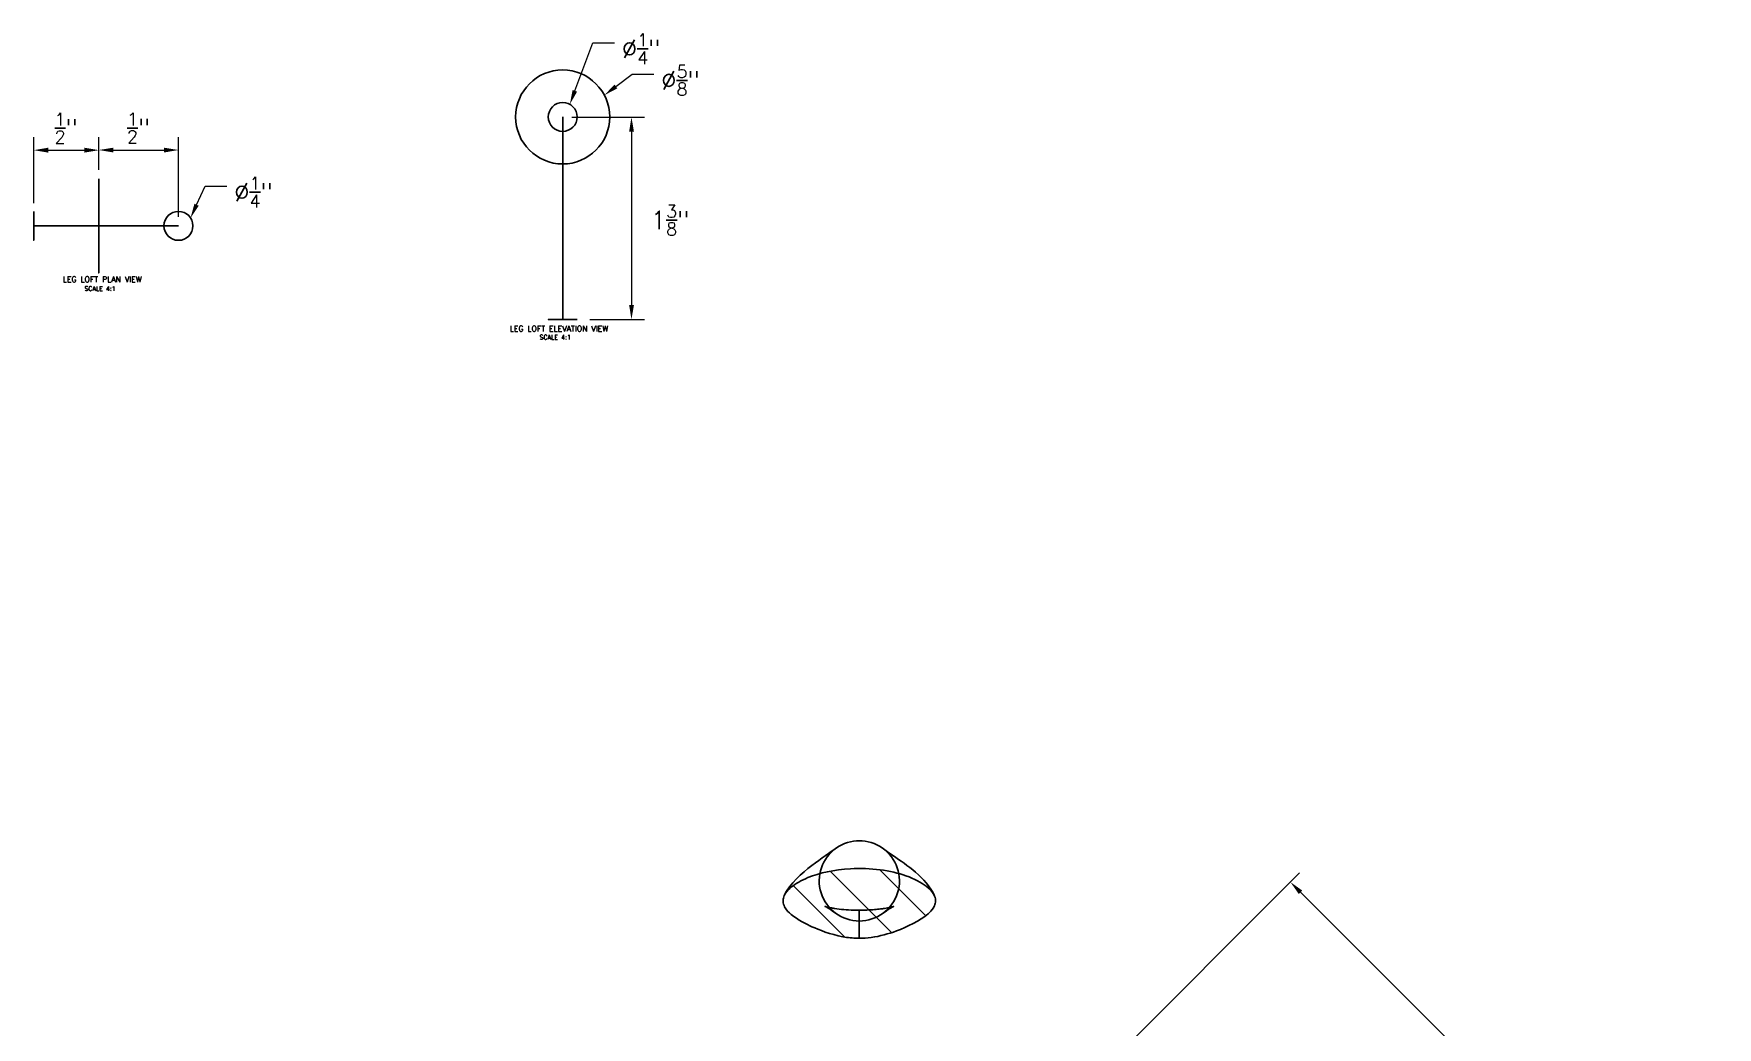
# Model space of a CAD drawing. Header units: inches. Extents: x -66 to 87, y -33 to 11.
# Drawn here: x 13.14 to 24.77, y -12.3 to -5.43 of the extents above; entities that cross this region are included whole.
import ezdxf
from ezdxf import colors
from ezdxf.entities.mleader import LeaderData, LeaderLine
from ezdxf.math import Vec2, Vec3

# ---------------------------------------------------------------- set-up
doc = ezdxf.new("R2010")
doc.units = ezdxf.units.IN
doc.header["$MEASUREMENT"] = 0
doc.linetypes.add('DASHED', pattern=[0.75, 0.5, -0.25])
for name, color, linetype in [('Base', 134, 'Continuous'), ('lamplayers', 62, 'Continuous'), ('PR-DIMS', 4, 'Continuous'), ('PR-TEXT', 2, 'Continuous'), ('PR-TEXT-SUBTITLE', 241, 'Continuous')]:
    doc.layers.add(name, color=color, linetype=linetype)
doc.layers.add('GE-VIEWPORT', color=7, linetype='Continuous', plot=False)
doc.styles.add('SUBTITLES 0.15625 IN.', font='romans.shx', dxfattribs={"height": 0.15625})
doc.styles.add('TEXT 0.125 IN.', font='romans.shx', dxfattribs={"height": 0.125})
doc.dimstyles.new('DOT-BR-IN', dxfattribs={"dimtxt": 0.125, "dimasz": 0.1, "dimexe": 0.09, "dimexo": 0.0625, "dimgap": 0.05, "dimtad": 1, "dimtoh": 1, "dimdec": 3, "dimzin": 3, "dimdsep": 46, "dimlunit": 4, "dimtxsty": 'TEXT 0.125 IN.', "dimcen": 0.09, "dimclrd": 256, "dimclre": 256, "dimclrt": 2, "dimazin": 0, "dimtfac": 0.7, "dimtdec": 3, "dimtmove": 2, "dimatfit": 3, "dimfxl": 1, "dimtolj": 1, "dimtzin": 0, "dimlwd": 15, "dimlwe": 15, "dimarcsym": 0})

# ---------------------------------------------------------------- blocks, each defined once
blk = doc.blocks.new('*D9')
at = {"layer": 'Defpoints', "color": 0, "transparency": 16777216}
for p in [(24.708, -14.179), (18.841, -14.275, 0.264), (21.726, -17.161, 0.264)]:
    blk.add_point(p, dxfattribs=at)
at = {"layer": 'GE-VIEWPORT', "lineweight": 15, "transparency": 16777216}
for p, q in [((18.885, -14.231), (21.886, -11.23)), ((21.893, -11.364), (24.638, -14.108)), ((21.771, -17.117), (24.772, -14.115))]:
    blk.add_line(p, q, dxfattribs=at)
at = {"layer": 'GE-VIEWPORT', "transparency": 16777216}
for points in [[(21.905, -11.352), (21.881, -11.376), (21.823, -11.293)], [(24.65, -14.097), (24.626, -14.12), (24.708, -14.179)]]:
    blk.add_solid(points, dxfattribs=at)
at = {"layer": 'GE-VIEWPORT', "color": 2, "transparency": 16777216, "insert": (23.373, -12.629), "char_height": 0.125, "attachment_point": 5, "rotation": 315, "style": 'TEXT 0.125 IN.'}
blk.add_mtext('\\A1;4{\\H0.7x;\\S1/8;}"', dxfattribs=at)
blk = doc.blocks.new('*D11')
at = {"layer": 'Defpoints', "color": 0, "transparency": 16777216}
for p in [(13.592, -6.234), (13.592, -6.432, 1.062), (13.142, -6.663, 1.062)]:
    blk.add_point(p, dxfattribs=at)
at = {"layer": 'PR-DIMS', "lineweight": 15, "transparency": 16777216}
for p, q in [((13.142, -6.6), (13.142, -6.144)), ((13.592, -6.37), (13.592, -6.144)), ((13.242, -6.234), (13.492, -6.234))]:
    blk.add_line(p, q, dxfattribs=at)
at = {"layer": 'PR-DIMS', "transparency": 16777216}
for points in [[(13.242, -6.217), (13.242, -6.251), (13.142, -6.234)], [(13.492, -6.217), (13.492, -6.251), (13.592, -6.234)]]:
    blk.add_solid(points, dxfattribs=at)
at = {"layer": 'PR-DIMS', "color": 2, "transparency": 16777216, "insert": (13.367, -6.082), "char_height": 0.125, "attachment_point": 5, "style": 'TEXT 0.125 IN.'}
blk.add_mtext('\\A1;{\\H0.7x;\\S1/2;}"', dxfattribs=at)
blk = doc.blocks.new('*D12')
at = {"layer": 'Defpoints', "color": 0, "transparency": 16777216}
for p in [(14.142, -6.233), (13.592, -6.431), (14.142, -6.757, -0.338)]:
    blk.add_point(p, dxfattribs=at)
at = {"layer": 'lamplayers', "lineweight": 15, "transparency": 16777216}
for p, q in [((13.592, -6.369), (13.592, -6.143)), ((14.142, -6.695), (14.142, -6.143)), ((13.692, -6.233), (14.042, -6.233))]:
    blk.add_line(p, q, dxfattribs=at)
at = {"layer": 'lamplayers', "transparency": 16777216}
for points in [[(13.692, -6.217), (13.692, -6.25), (13.592, -6.233)], [(14.042, -6.217), (14.042, -6.25), (14.142, -6.233)]]:
    blk.add_solid(points, dxfattribs=at)
at = {"layer": 'lamplayers', "color": 2, "transparency": 16777216, "insert": (13.867, -6.081), "char_height": 0.125, "attachment_point": 5, "style": 'TEXT 0.125 IN.'}
blk.add_mtext('\\A1;{\\H0.7x;\\S1/2;}"', dxfattribs=at)
blk = doc.blocks.new('*D13')
at = {"layer": 'Base', "lineweight": 15, "transparency": 16777216}
for p, q in [((16.858, -6.005), (17.361, -6.005)), ((17.271, -6.105), (17.271, -7.305)), ((16.983, -7.405), (17.361, -7.405))]:
    blk.add_line(p, q, dxfattribs=at)
at = {"layer": 'Base', "transparency": 16777216}
for points in [[(17.255, -6.105), (17.288, -6.105), (17.271, -6.005)], [(17.255, -7.305), (17.288, -7.305), (17.271, -7.405)]]:
    blk.add_solid(points, dxfattribs=at)
at = {"layer": 'Defpoints', "color": 0, "transparency": 16777216}
for p in [(16.796, -6.005, 0.4), (16.921, -7.405), (17.271, -7.405)]:
    blk.add_point(p, dxfattribs=at)
at = {"layer": 'Base', "color": 2, "transparency": 16777216, "insert": (17.538, -6.718), "char_height": 0.125, "attachment_point": 5, "style": 'TEXT 0.125 IN.'}
blk.add_mtext('\\A1;1{\\H0.7x;\\S3/8;}"', dxfattribs=at)

msp = doc.modelspace()

# ---------------------------------------------------------------- hatches: boundary and pattern name
at = {"linetype": 'Continuous', "extrusion": (0, 0, -1)}
h = msp.add_hatch(dxfattribs=at)
h.set_pattern_fill('ANSI31', color=8, scale=2, style=0)
edge = h.paths.add_edge_path()
edge.add_line((-18.9533, -12.6824), (-18.7369, -12.6824))
edge.add_spline(control_points=[(-18.7369, -12.6824), (-18.7295, -12.6688), (-18.7251, -12.6538), (-18.7215, -12.6191), (-18.7237, -12.5993), (-18.7351, -12.5614), (-18.7447, -12.543), (-18.7679, -12.5144), (-18.7807, -12.5032), (-18.8074, -12.4885), (-18.8206, -12.4841), (-18.8379, -12.4822), (-18.8415, -12.482), (-18.8451, -12.482)], knot_values=[-0.2672424, -0.2672424, -0.2672424, -0.2672424, -0.2208956, -0.2208956, -0.1626808, -0.1626808, -0.102333, -0.102333, -0.0523534, -0.0523534, -0.0108501, -0.0108501, 0, 0, 0, 0], degree=3, periodic=0)
edge.add_spline(control_points=[(-18.8451, -12.482), (-18.8542, -12.482), (-18.8633, -12.4833), (-18.885, -12.4894), (-18.8968, -12.4954), (-18.9201, -12.5124), (-18.931, -12.524), (-18.9502, -12.5519), (-18.9579, -12.5689), (-18.967, -12.6042), (-18.9686, -12.6227), (-18.9646, -12.6553), (-18.9603, -12.6695), (-18.9533, -12.6824)], knot_values=[-0.5346454, -0.5346454, -0.5346454, -0.5346454, -0.5068725, -0.5068725, -0.4671579, -0.4671579, -0.4204326, -0.4204326, -0.3657504, -0.3657504, -0.3113572, -0.3113572, -0.2672424, -0.2672424, -0.2672424, -0.2672424], degree=3, periodic=0)
edge = h.paths.add_edge_path()
edge.add_spline(control_points=[(-18.8451, -11.6819), (-18.8411, -11.6819), (-18.8371, -11.6818), (-18.7988, -11.681), (-18.7651, -11.6773), (-18.6446, -11.6549), (-18.5657, -11.6233), (-18.4827, -11.5857), (-18.4191, -11.5548), (-18.3587, -11.5036), (-18.3439, -11.4886), (-18.3267, -11.4609), (-18.3217, -11.4491), (-18.3176, -11.4257), (-18.318, -11.415), (-18.3232, -11.3923), (-18.3285, -11.3812), (-18.3459, -11.3542), (-18.3607, -11.3394), (-18.4052, -11.3032), (-18.4441, -11.2812), (-18.5698, -11.23), (-18.6713, -11.2069), (-18.9252, -11.1925), (-19.0608, -11.2127), (-19.2248, -11.2703), (-19.2728, -11.295), (-19.3259, -11.3359), (-19.3435, -11.3527), (-19.3628, -11.3832), (-19.3682, -11.3955), (-19.3724, -11.4192), (-19.3722, -11.4298), (-19.3674, -11.4516), (-19.3626, -11.4621), (-19.3468, -11.4875), (-19.3335, -11.5014), (-19.2653, -11.561), (-19.1745, -11.6038), (-19.1009, -11.6309), (-19.0464, -11.6511), (-18.9876, -11.6678), (-18.9, -11.6799), (-18.8727, -11.6819), (-18.8451, -11.6819)], knot_values=[-0.2544013, -0.2544013, -0.2544013, -0.2544013, -0.2429499, -0.2429499, -0.1437368, -0.1437368, 0.1123788, 0.1123788, 0.3000936, 0.3000936, 0.3626506, 0.3626506, 0.4030954, 0.4030954, 0.4379735, 0.4379735, 0.4770045, 0.4770045, 0.5404591, 0.5404591, 0.6603655, 0.6603655, 0.866518, 0.866518, 1.1275135, 1.1275135, 1.2679471, 1.2679471, 1.3408146, 1.3408146, 1.3834406, 1.3834406, 1.4181329, 1.4181329, 1.4554074, 1.4554074, 1.5146552, 1.5146552, 1.7500371, 1.7500371, 1.7500371, 1.9244784, 1.9244784, 2.0044384, 2.0044384, 2.0044384, 2.0044384], degree=3, periodic=0)

# ---------------------------------------------------------------- linework, layer by layer
at = {"linetype": 'Continuous'}
for start, end in [(55.32711, 124.67289), (124.67289, 270), (270, 55.32711)]:
    msp.add_arc((18.8451, -11.2852, 0.2639), 0.277, start, end, dxfattribs=at)
for points, knots in [([(18.3265, -11.3865, 0.2639), (18.3653, -11.3008, 0.2639), (18.4472, -11.2329, 0.2639), (18.5838, -11.1279, 0.2639), (18.6417, -11.089, 0.2639), (18.6875, -11.0574, 0.2639)], [0, 0, 0, 0, 0.8410555, 0.8410555, 1.6468318, 1.6468318, 1.6468318, 1.6468318]), ([(19.0026, -11.0574, 0.2639), (19.0258, -11.0734, 0.2639), (19.0519, -11.0914, 0.2639), (19.1687, -11.1737, 0.2639), (19.3065, -11.2603, 0.2639), (19.3636, -11.3865, 0.2639)], [0, 0, 0, 0, 0.4081637, 0.4081637, 1.6463176, 1.6463176, 1.6463176, 1.6463176]), ([(18.8451, -11.6819, 0.2639), (18.8727, -11.6819, 0.2639), (18.9, -11.6799, 0.2639), (18.9876, -11.6678, 0.2639), (19.0464, -11.6511, 0.2639), (19.1009, -11.6309, 0.2639), (19.1745, -11.6038, 0.2639), (19.2653, -11.561, 0.2639), (19.3335, -11.5014, 0.2639), (19.3468, -11.4875, 0.2639), (19.3626, -11.4621, 0.2639), (19.3674, -11.4516, 0.2639), (19.3722, -11.4298, 0.2639), (19.3724, -11.4192, 0.2639), (19.3682, -11.3955, 0.2639), (19.3628, -11.3832, 0.2639), (19.3435, -11.3527, 0.2639), (19.3259, -11.3359, 0.2639), (19.2728, -11.295, 0.2639), (19.2248, -11.2703, 0.2639), (19.0608, -11.2127, 0.2639), (18.9252, -11.1925, 0.2639), (18.6713, -11.2069, 0.2639), (18.5698, -11.23, 0.2639), (18.4441, -11.2812, 0.2639), (18.4052, -11.3032, 0.2639), (18.3607, -11.3394, 0.2639), (18.3459, -11.3542, 0.2639), (18.3285, -11.3812, 0.2639), (18.3232, -11.3923, 0.2639), (18.318, -11.415, 0.2639), (18.3176, -11.4257, 0.2639), (18.3217, -11.4491, 0.2639), (18.3267, -11.4609, 0.2639), (18.3439, -11.4886, 0.2639), (18.3587, -11.5036, 0.2639), (18.4191, -11.5548, 0.2639), (18.4827, -11.5857, 0.2639), (18.5657, -11.6233, 0.2639), (18.6446, -11.6549, 0.2639), (18.7651, -11.6773, 0.2639), (18.7988, -11.681, 0.2639), (18.8371, -11.6818, 0.2639), (18.8411, -11.6819, 0.2639), (18.8451, -11.6819, 0.2639)], [-0.2544013, -0.2544013, -0.2544013, -0.2544013, -0.1744413, -0.1744413, 0, 0, 0, 0.2353819, 0.2353819, 0.2946297, 0.2946297, 0.3319042, 0.3319042, 0.3665965, 0.3665965, 0.4092225, 0.4092225, 0.48209, 0.48209, 0.6225236, 0.6225236, 0.8835191, 0.8835191, 1.0896716, 1.0896716, 1.209578, 1.209578, 1.2730326, 1.2730326, 1.3120636, 1.3120636, 1.3469417, 1.3469417, 1.3873865, 1.3873865, 1.4499435, 1.4499435, 1.6376583, 1.6376583, 1.8937739, 1.8937739, 1.992987, 1.992987, 2.0044384, 2.0044384, 2.0044384, 2.0044384]), ([(18.6735, -11.5026, 0.2639), (18.6527, -11.4862, 0.2639), (18.6331, -11.4739, 0.2639), (18.6128, -11.4632, 0.2639), (18.6075, -11.461, 0.2639), (18.6075, -11.461, 0.2639), (18.6084, -11.4613, 0.2639), (18.6138, -11.4631, 0.2639), (18.6187, -11.4646, 0.2639), (18.6342, -11.4684, 0.2639), (18.6425, -11.4702, 0.2639), (18.6601, -11.4735, 0.2639), (18.6679, -11.4748, 0.2639), (18.6939, -11.4787, 0.2639), (18.7152, -11.4812, 0.2639), (18.7593, -11.4849, 0.2639), (18.7826, -11.4862, 0.2639), (18.8357, -11.4877, 0.2639), (18.8663, -11.4876, 0.2639), (18.9147, -11.4858, 0.2639), (18.9332, -11.4847, 0.2639), (18.9647, -11.4821, 0.2639), (18.9782, -11.4807, 0.2639), (19.0004, -11.478, 0.2639), (19.0096, -11.4767, 0.2639), (19.0347, -11.4728, 0.2639), (19.0479, -11.4702, 0.2639), (19.066, -11.466, 0.2639), (19.0717, -11.4644, 0.2639), (19.0806, -11.4618, 0.2639), (19.0824, -11.4611, 0.2639), (19.0827, -11.461, 0.2639), (19.0827, -11.461, 0.2639), (19.0827, -11.461, 0.2639), (19.0775, -11.4631, 0.2639), (19.0576, -11.4736, 0.2639), (19.0377, -11.486, 0.2639), (19.0166, -11.5026, 0.2639)], [0, 0, 0, 0, 0.3482825, 0.3482825, 0.5310614, 0.5310614, 0.6043335, 0.6043335, 0.6883417, 0.6883417, 0.7450232, 0.7450232, 0.7800095, 0.7800095, 0.8510814, 0.8510814, 0.9212807, 0.9212807, 1.0114781, 1.0114781, 1.0679827, 1.0679827, 1.1121495, 1.1121495, 1.147128, 1.147128, 1.2182714, 1.2182714, 1.288449, 1.288449, 1.382647, 1.382647, 1.3899519, 1.3899519, 1.5687097, 1.5687097, 1.9214341, 1.9214341, 1.9214341, 1.9214341])]:
    msp.add_open_spline(points, degree=3, knots=knots, dxfattribs=at)
at = {"color": 1, "linetype": 'DASHED'}
msp.add_open_spline([(18.8451, -11.6819, 0.2639), (18.8451, -11.4719, 0.2639), (18.8451, -11.432, 0.2639), (18.8451, -11.5622, 0.2639)], degree=3, dxfattribs=at)
at = {"layer": 'Base', "extrusion": (-1, 0, -2.22045e-16)}
for p, q in [((16.7959, -6.0046, 0.4), (16.7959, -6.0046, 0.85)), ((16.7959, -6.0046, 0.85), (16.7959, -6.0046, 1.4)), ((16.7959, -6.0046, 1.4), (16.7959, -7.4046, 1.4))]:
    msp.add_line(p, q, dxfattribs=at)
at = {"layer": 'Base'}
for centre, radius in [((16.7959, -6.0046, 0.85), 0.325), ((16.7959, -6.0046, 0.4), 0.1)]:
    msp.add_circle(centre, radius, dxfattribs=at)
at = {"layer": 'Base', "extrusion": (2.22045e-16, -1, 4.93038e-32)}
msp.add_circle((16.7959, 1.4, 7.4046), 0.1, dxfattribs=at)
at = {"layer": 'lamplayers', "extrusion": (0, -1, -2.22045e-16)}
for p, q in [((13.1415, -6.7571, 1.0617), (13.5915, -6.7571, 1.0617)), ((13.5915, -6.7571, 1.0617), (14.1415, -6.7571, 1.0617)), ((14.1415, -6.7571, 1.0617), (14.1415, -6.7571, -0.3383))]:
    msp.add_line(p, q, dxfattribs=at)
at = {"layer": 'lamplayers', "extrusion": (1, 2.22045e-16, 4.93038e-32)}
for centre, radius in [((-6.7571, 1.0617, 13.5915), 0.325), ((-6.7571, 1.0617, 13.1415), 0.1)]:
    msp.add_circle(centre, radius, dxfattribs=at)
at = {"layer": 'lamplayers', "extrusion": (0, 4.44089e-16, -1)}
msp.add_circle((-14.1415, -6.7571, 0.3383), 0.1, dxfattribs=at)

# ---------------------------------------------------------------- texts
at = {"layer": 'PR-TEXT', "char_height": 0.03125, "attachment_point": 1, "style": 'TEXT 0.125 IN.'}
for insert, width in [((13.4923, -7.1753), 0.42288), ((16.6364, -7.5116), 0.403198)]:
    msp.add_mtext('SCALE 4:1', dxfattribs=dict(at, insert=insert, width=width))
at = {"layer": 'PR-TEXT-SUBTITLE', "char_height": 0.039062, "attachment_point": 1, "style": 'SUBTITLES 0.15625 IN.'}
for s, insert, width in [('LEG LOFT PLAN VIEW', (13.3426, -7.1072), 0.675965), ('LEG LOFT ELEVATION VIEW', (16.4299, -7.4481), 0.817784)]:
    msp.add_mtext(s, dxfattribs=dict(at, insert=insert, width=width))

# ---------------------------------------------------------------- dimensions: what is measured, and where the dimension line sits
at = {"layer": 'Base'}
dim = msp.add_linear_dim(base=(17.2715, -7.4046), p1=(16.7959, -6.0046, 0.4), p2=(16.9209, -7.4046), angle=90, dimstyle='DOT-BR-IN', dxfattribs=at)
dim.commit()
dim.dimension.update_dxf_attribs({"geometry": '*D13', "text_midpoint": (17.5376, -6.718), "dimtype": 160})
at = {"layer": 'GE-VIEWPORT'}
dim = msp.add_aligned_dim(p1=(18.8406, -14.2751, 0.2639), p2=(21.7265, -17.161, 0.2639), distance=4.2172, dimstyle='DOT-BR-IN', dxfattribs=at)
dim.commit()
dim.dimension.update_dxf_attribs({"geometry": '*D9', "text_midpoint": (23.3731, -12.6286)})
at = {"layer": 'lamplayers'}
dim = msp.add_linear_dim(base=(14.1415, -6.2334), p1=(13.5915, -6.4312), p2=(14.1415, -6.7571, -0.3383), dimstyle='DOT-BR-IN', dxfattribs=at)
dim.commit()
dim.dimension.update_dxf_attribs({"geometry": '*D12', "text_midpoint": (13.8665, -6.0813)})
at = {"layer": 'PR-DIMS'}
dim = msp.add_linear_dim(base=(13.5915, -6.234), p1=(13.1415, -6.6628, 1.0617), p2=(13.5915, -6.432, 1.0617), dimstyle='DOT-BR-IN', dxfattribs=at)
dim.commit()
dim.dimension.update_dxf_attribs({"geometry": '*D11', "text_midpoint": (13.3665, -6.082)})

# ---------------------------------------------------------------- leaders
at = {"layer": 'Base'}
ml = msp.add_multileader_mtext('Standard', dxfattribs=at)
ml.set_content('\\A1;%%C{\\H0.7x;\\S1/4;}"', color=2, style='TEXT 0.125 IN.')
ml.set_leader_properties(color=256, linetype='ByLayer', lineweight=15)
ml.build(insert=Vec2(0, 0))
ml.multileader.update_dxf_attribs({"text_right_attachment_type": 3, "dogleg_length": 0.15, "arrow_head_size": 0.1})
ctx = ml.context
ctx.base_point, ctx.char_height, ctx.arrow_head_size, ctx.landing_gap_size, ctx.plane_origin = Vec3(17.1542, -5.4911, 0.4), 0.125, 0.1, 0.05, Vec3(16.8451, -5.9176, 0.4)
ctx.right_attachment = 3
notes = []
notes.append((ctx, [(0, (1, 1, 0), (17.0042, -5.4911, 0.4), (1, 0), 0.15, [(0, [(16.8451, -5.9176, 0.4)], 0, [])])]))
ctx.mtext.insert, ctx.mtext.flow_direction = Vec3(17.2042, -5.4286, 0.4), 5
ml = msp.add_multileader_mtext('Standard', dxfattribs=at)
ml.set_content('\\A1;%%C{\\H0.7x;\\S5/8;}"', color=2, style='TEXT 0.125 IN.')
ml.set_leader_properties(color=256, linetype='ByLayer', lineweight=15)
ml.build(insert=Vec2(0, 0))
ml.multileader.update_dxf_attribs({"text_right_attachment_type": 3, "dogleg_length": 0.15, "arrow_head_size": 0.1})
ctx = ml.context
ctx.base_point, ctx.char_height, ctx.arrow_head_size, ctx.landing_gap_size, ctx.plane_origin = Vec3(17.426, -5.7089, 0.85), 0.125, 0.1, 0.05, Vec3(17.0838, -5.8539, 0.85)
ctx.right_attachment = 3
notes.append((ctx, [(0, (1, 1, 0), (17.276, -5.7089, 0.85), (1, 0), 0.15, [(0, [(17.0838, -5.8539, 0.85)], 0, [])])]))
ctx.mtext.insert, ctx.mtext.flow_direction = Vec3(17.476, -5.6464, 0.85), 5
at = {"layer": 'lamplayers'}
ml = msp.add_multileader_mtext('Standard', dxfattribs=at)
ml.set_content('\\A1;%%C{\\H0.7x;\\S1/4;}" ', color=2, style='TEXT 0.125 IN.')
ml.set_leader_properties(color=256, linetype='ByLayer', lineweight=15)
ml.build(insert=Vec2(0, 0))
ml.multileader.update_dxf_attribs({"text_right_attachment_type": 3, "dogleg_length": 0.15, "arrow_head_size": 0.1})
ctx = ml.context
ctx.base_point, ctx.char_height, ctx.arrow_head_size, ctx.landing_gap_size, ctx.plane_origin = Vec3(14.476, -6.4819, -0.3383), 0.125, 0.1, 0.05, Vec3(14.2252, -6.7023, -0.3383)
ctx.right_attachment = 3
notes.append((ctx, [(0, (1, 1, 0), (14.326, -6.4819, -0.3383), (1, 0), 0.15, [(0, [(14.2252, -6.7023, -0.3383)], 0, [])])]))
ctx.mtext.insert, ctx.mtext.flow_direction = Vec3(14.526, -6.4194, -0.3383), 5
for ctx, leaders in notes:
    for number, flags, end, landing, length, lines in leaders:
        leader = LeaderData()
        leader.index, (leader.has_last_leader_line, leader.has_dogleg_vector, leader.attachment_direction) = number, flags
        leader.last_leader_point, leader.dogleg_vector, leader.dogleg_length = Vec3(end), Vec3(landing), length
        for number, points, colour, breaks in lines:
            line = LeaderLine()
            line.index, line.vertices, line.color, line.breaks = number, Vec3.list(points), colors.encode_raw_color(colour), breaks
            leader.lines.append(line)
        ctx.leaders.append(leader)

doc.saveas('drawing.dxf')
